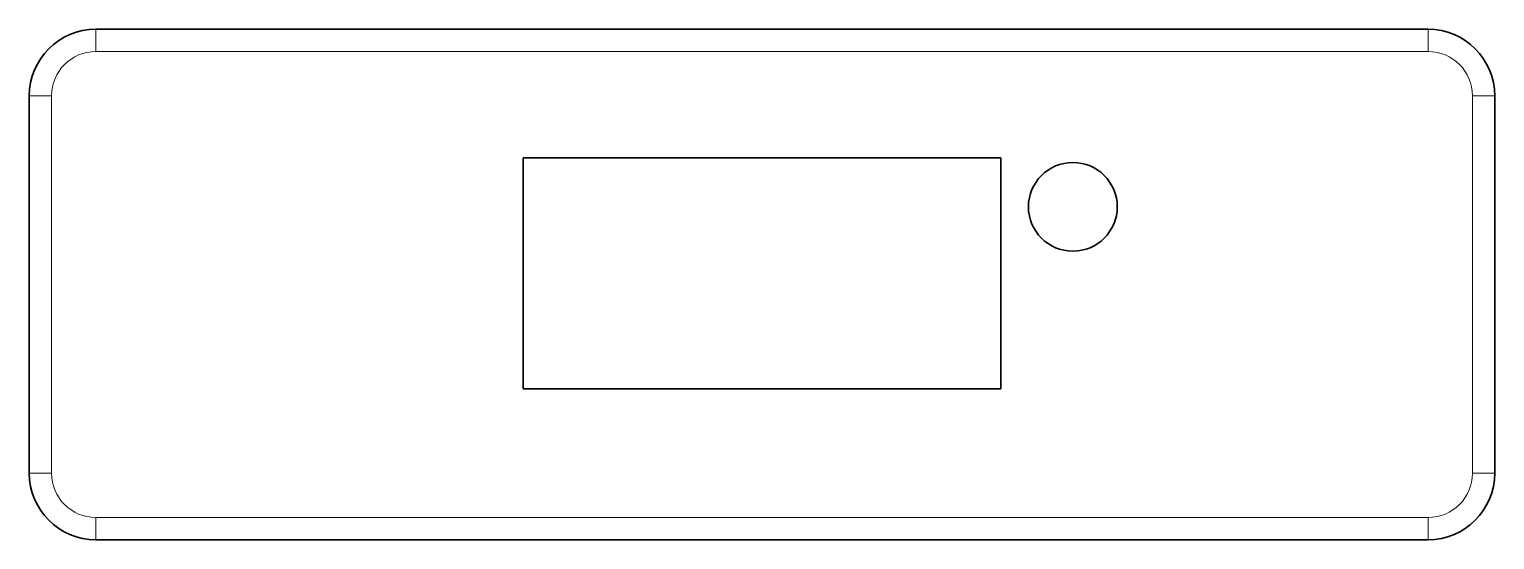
# Model space of a CAD drawing. Header units: millimetres. Extents: x 71.7 to 137.7, y 224.3 to 247.3.
import ezdxf

# ---------------------------------------------------------------- set-up
doc = ezdxf.new("R2010")
doc.units = ezdxf.units.MM
doc.header["$LTSCALE"] = 0.75
doc.layers.add('Visible', color=7, linetype='Continuous', lineweight=35)
doc.layers.add('Visible Narrow', color=7, linetype='Continuous', lineweight=18)

msp = doc.modelspace()

# ---------------------------------------------------------------- linework, layer by layer
at = {"layer": 'Visible'}
for p, q in [((134.657409, 247.312874, 3.15), (74.657409, 247.312874, 3.15)), ((71.657409, 244.312874, 3.15), (71.657409, 227.312874, 3.15)), ((137.657409, 227.312874, 3.15), (137.657409, 244.312874, 3.15)), ((93.897409, 231.109074, 4.15), (93.897409, 241.516674, 4.15)), ((93.897409, 241.516674, 4.15), (115.417409, 241.516674, 4.15)), ((115.417409, 241.516674, 4.15), (115.417409, 231.109074, 4.15)), ((115.417409, 231.109074, 4.15), (93.897409, 231.109074, 4.15)), ((74.657409, 224.312874, 3.15), (134.657409, 224.312874, 3.15))]:
    msp.add_line(p, q, dxfattribs=at)
at = {"layer": 'Visible', "extrusion": (0, 0, -1)}
msp.add_circle((-118.657409, 239.312874, -4.15), 2, dxfattribs=at)
at = {"layer": 'Visible'}
for centre, start, end in [((74.657409, 244.312874, 3.15), 90, 180), ((134.657409, 244.312874, 3.15), 0, 90), ((74.657409, 227.312874, 3.15), 180, 270), ((134.657409, 227.312874, 3.15), 270, 0)]:
    msp.add_arc(centre, 3, start, end, dxfattribs=at)
at = {"layer": 'Visible Narrow'}
for p, q in [((74.657409, 246.312874, 4.15), (134.657409, 246.312874, 4.15)), ((72.657409, 227.312874, 4.15), (72.657409, 244.312874, 4.15)), ((136.657409, 244.312874, 4.15), (136.657409, 227.312874, 4.15)), ((134.657409, 225.312874, 4.15), (74.657409, 225.312874, 4.15))]:
    msp.add_line(p, q, dxfattribs=at)
at = {"layer": 'Visible Narrow', "extrusion": (1, -2.2e-15, -2e-16)}
msp.add_arc((246.312874, 3.15, 74.657409), 1, 0, 90, dxfattribs=at)
at = {"layer": 'Visible Narrow', "extrusion": (1, 0, 0)}
msp.add_arc((246.312874, 3.15, 134.657409), 1, 0, 90, dxfattribs=at)
at = {"layer": 'Visible Narrow', "extrusion": (0, 0, -1)}
for centre, start, end in [((-74.657409, 244.312874, -4.15), 0, 90), ((-134.657409, 244.312874, -4.15), 90, 180), ((-74.657409, 227.312874, -4.15), 270, 0), ((-134.657409, 227.312874, -4.15), 180, 270)]:
    msp.add_arc(centre, 2, start, end, dxfattribs=at)
at = {"layer": 'Visible Narrow', "extrusion": (0, -1, 0)}
for centre, start, end in [((72.657409, 3.15, -244.312874), 90, 180), ((136.657409, 3.15, -244.312874), 360, 90)]:
    msp.add_arc(centre, 1, start, end, dxfattribs=at)
at = {"layer": 'Visible Narrow', "extrusion": (0, 1, 0)}
msp.add_arc((-72.657409, 3.15, 227.312874), 1, 0, 90, dxfattribs=at)
at = {"layer": 'Visible Narrow', "extrusion": (6e-16, -1, 4e-16)}
msp.add_arc((136.657409, 3.15, -227.312874), 1, 360, 90, dxfattribs=at)
at = {"layer": 'Visible Narrow', "extrusion": (-1, 0, 0)}
for centre in [(-225.312874, 3.15, -74.657409), (-225.312874, 3.15, -134.657409)]:
    msp.add_arc(centre, 1, 0, 90, dxfattribs=at)

doc.saveas('drawing.dxf')
